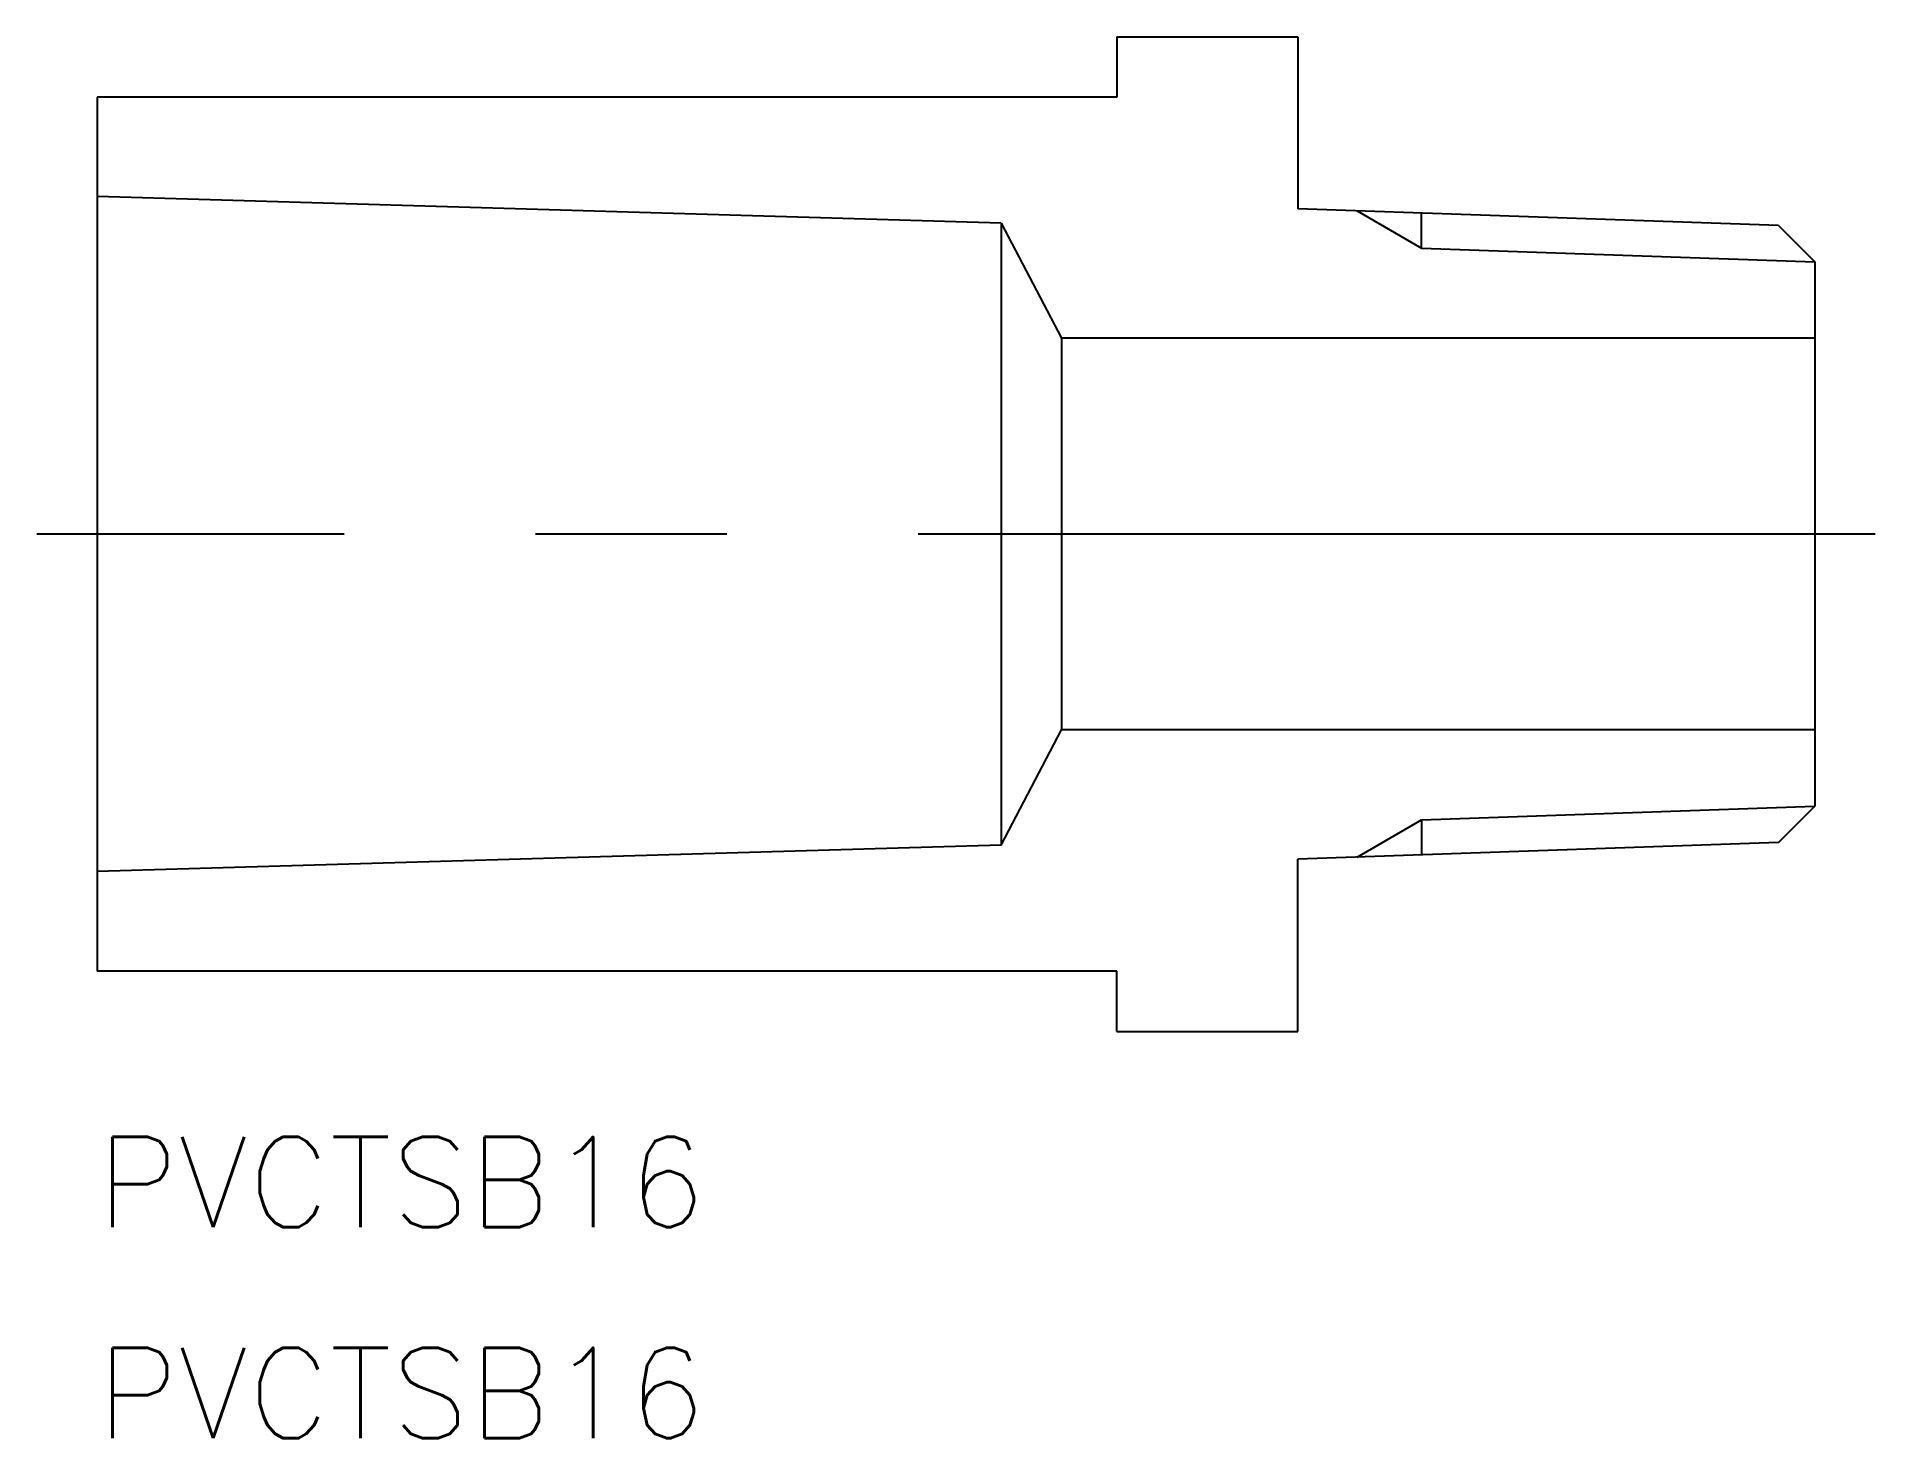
# Model space of a CAD drawing. Extents: x -2 to 59, y -30 to 16.5.
import ezdxf

# ---------------------------------------------------------------- set-up
doc = ezdxf.new("R2010")
doc.units = 0
doc.linetypes.add('CENTER', pattern=[50.8, 31.75, -6.35, 6.35, -6.35])
doc.layers.get('0').update_dxf_attribs({"linetype": 'CONTINUOUS'})
doc.layers.add('CENTER', color=1, linetype='CENTER')
doc.styles.get("Standard").update_dxf_attribs({"font": 'txt.shx', "height": 3, "bigfont": 'bigfont.shx'})

msp = doc.modelspace()

# ---------------------------------------------------------------- linework, layer by layer
at = {"color": 7, "linetype": 'CONTINUOUS'}
for p, q in [((33.84, 16.5), (39.84, 16.5)), ((33.84, 16.5), (33.84, 14.5)), ((39.84, 16.5), (39.84, 10.792)), ((33.84, 14.5), (0, 14.5)), ((0, 14.5), (0, -14.5)), ((30, 10.318), (0, 11.2)), ((55.796, 10.235), (39.84, 10.792)), ((43.949, 9.486), (43.949, 10.648)), ((30, 10.318), (30, -10.318)), ((30, 10.318), (32, 6.5)), ((55.796, 10.235), (57, 9.031)), ((57, 9.031), (57, -9.031)), ((32, 6.5), (32, -6.5)), ((57, 6.5), (32, 6.5)), ((30, -10.318), (32, -6.5)), ((57, -6.5), (32, -6.5)), ((55.796, -10.235), (57, -9.031)), ((43.949, -9.486), (43.949, -10.648)), ((30, -10.318), (0, -11.2)), ((55.796, -10.235), (39.84, -10.792)), ((39.84, -16.5), (39.84, -10.792)), ((33.84, -14.5), (0, -14.5)), ((33.84, -16.5), (33.84, -14.5)), ((33.84, -16.5), (39.84, -16.5))]:
    msp.add_line(p, q, dxfattribs=at)
at = {"color": 3, "linetype": 'CONTINUOUS'}
for p, q in [((41.806, 10.723), (43.949, 9.486)), ((43.949, 9.486), (57, 9.031)), ((43.949, -9.486), (57, -9.031)), ((41.806, -10.723), (43.949, -9.486))]:
    msp.add_line(p, q, dxfattribs=at)
at = {"layer": 'CENTER', "color": 1, "linetype": 'CENTER'}
msp.add_line((59, 0), (-2, 0), dxfattribs=at)

# ---------------------------------------------------------------- texts
at = {"color": 7, "linetype": 'CONTINUOUS'}
for p in [(0, -23), (0, -30)]:
    msp.add_text('PVCTSB16', height=3, dxfattribs=at).set_placement(p)

doc.saveas('drawing.dxf')
